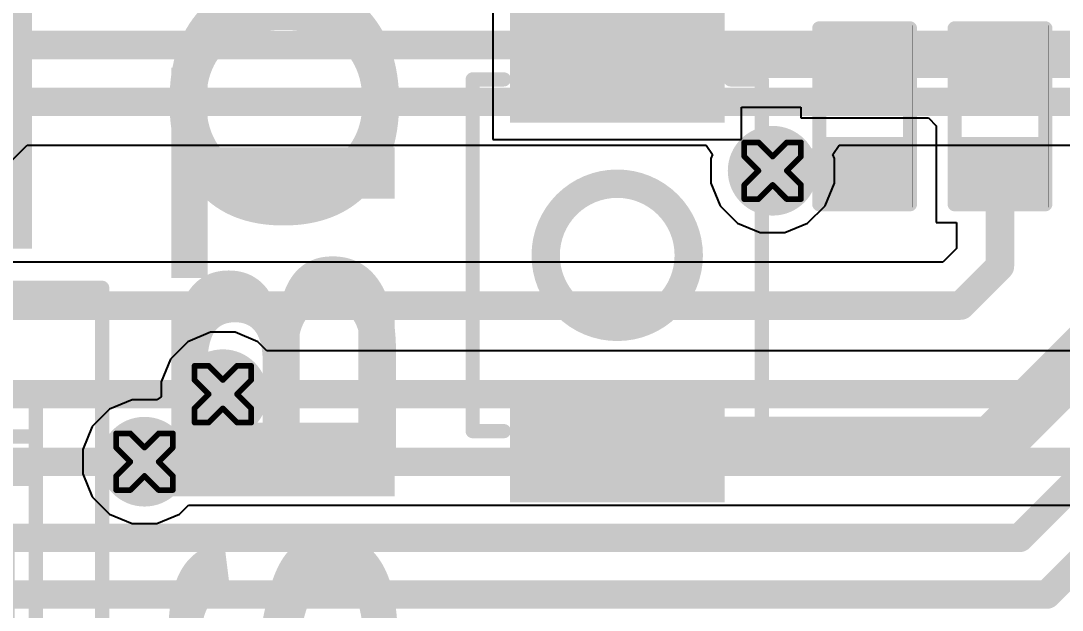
# Model space of a CAD drawing. Header units: inches. Extents: x 0 to 212, y 0 to 208.
# Drawn here: x 3.668 to 4.0354, y 2.7509 to 2.9586 of the extents above; entities that cross this region are included whole.
import ezdxf

# ---------------------------------------------------------------- set-up
doc = ezdxf.new("R2010")
doc.units = ezdxf.units.IN
doc.header["$MEASUREMENT"] = 0
for name, color, linetype in [('Bottom Layer', 5, 'Continuous'), ('Bottom Solder', 6, 'Continuous'), ('Drill Drawing', 1, 'Continuous'), ('Top Layer', 1, 'Continuous'), ('Top Overlay', 2, 'Continuous'), ('Top Paste', 8, 'Continuous'), ('Top Solder', 216, 'Continuous'), ('Via Holes', 16, 'Continuous')]:
    doc.layers.add(name, color=color, linetype=linetype)
doc.styles.add('Arial', font='', dxfattribs={"height": 0.2})
doc.styles.add('Arial Black_Bold', font='', dxfattribs={"height": 0.2})
doc.styles.get('Arial').set_extended_font_data('Arial')
doc.styles.get('Arial Black_Bold').set_extended_font_data('Arial Black', bold=True)

# ---------------------------------------------------------------- blocks, each defined once
blk = doc.blocks.new('B3U_1000P_21')
at = {"layer": 'Top Layer'}
for points in [[(-0.08307, 0.03386), (-0.05079, 0.03386), (-0.05079, -0.03386), (-0.08307, -0.03386)], [(0.05079, 0.03386), (0.08307, 0.03386), (0.08307, -0.03386), (0.05079, -0.03386)]]:
    blk.add_hatch(color=1, dxfattribs=at).paths.add_polyline_path(points)
at = {"layer": 'Top Paste'}
for points in [[(-0.08307, 0.03386), (-0.05079, 0.03386), (-0.05079, -0.03386), (-0.08307, -0.03386)], [(0.05079, 0.03386), (0.08307, 0.03386), (0.08307, -0.03386), (0.05079, -0.03386)]]:
    blk.add_hatch(color=8, dxfattribs=at).paths.add_polyline_path(points)
at = {"layer": 'Top Solder'}
for points in [[(-0.08707, 0.03786), (-0.04679, 0.03786), (-0.04679, -0.03786), (-0.08707, -0.03786)], [(0.04679, 0.03786), (0.08707, 0.03786), (0.08707, -0.03786), (0.04679, -0.03786)]]:
    blk.add_hatch(color=216, dxfattribs=at).paths.add_polyline_path(points)
at = {"layer": 'Top Overlay'}
for points in [[(-0.062, 0.04, 0.005, 0.005, 0), (-0.062, 0.051, 0.005, 0.005, 0)], [(0.062, 0.051, 0.005, 0.005, 0), (-0.062, 0.051, 0.005, 0.005, 0)], [(0.062, 0.04, 0.005, 0.005, 0), (0.062, 0.051, 0.005, 0.005, 0)], [(-0.062, -0.051, 0.005, 0.005, 0), (-0.062, -0.04, 0.005, 0.005, 0)], [(0.062, -0.051, 0.005, 0.005, 0), (0.062, -0.04, 0.005, 0.005, 0)], [(0.062, -0.051, 0.005, 0.005, 0), (-0.062, -0.051, 0.005, 0.005, 0)]]:
    blk.add_lwpolyline(points, format="xyseb", dxfattribs=at)
for points in [[(-0.06325, 0.051, 0.0025, 0.0025, 1), (-0.06075, 0.051, 0.0025, 0.0025, 1)], [(-0.06325, 0.051, 0.0025, 0.0025, 1), (-0.06075, 0.051, 0.0025, 0.0025, 1)], [(0.06075, 0.051, 0.0025, 0.0025, 1), (0.06325, 0.051, 0.0025, 0.0025, 1)], [(0.06075, 0.051, 0.0025, 0.0025, 1), (0.06325, 0.051, 0.0025, 0.0025, 1)], [(-0.06325, 0.04, 0.0025, 0.0025, 1), (-0.06075, 0.04, 0.0025, 0.0025, 1)], [(0.06075, 0.04, 0.0025, 0.0025, 1), (0.06325, 0.04, 0.0025, 0.0025, 1)], [(0.02524, 0, 0.01, 0.01, 1), (-0.02524, 0, 0.01, 0.01, 1)], [(-0.02774, 0, 0.005, 0.005, 1), (-0.02274, 0, 0.005, 0.005, 1)], [(0.02274, 0, 0.005, 0.005, 1), (0.02774, 0, 0.005, 0.005, 1)], [(-0.06325, -0.04, 0.0025, 0.0025, 1), (-0.06075, -0.04, 0.0025, 0.0025, 1)], [(0.06075, -0.04, 0.0025, 0.0025, 1), (0.06325, -0.04, 0.0025, 0.0025, 1)], [(-0.06325, -0.051, 0.0025, 0.0025, 1), (-0.06075, -0.051, 0.0025, 0.0025, 1)], [(-0.06325, -0.051, 0.0025, 0.0025, 1), (-0.06075, -0.051, 0.0025, 0.0025, 1)], [(0.06075, -0.051, 0.0025, 0.0025, 1), (0.06325, -0.051, 0.0025, 0.0025, 1)], [(0.06075, -0.051, 0.0025, 0.0025, 1), (0.06325, -0.051, 0.0025, 0.0025, 1)]]:
    blk.add_lwpolyline(points, format="xyseb", close=True, dxfattribs=at)
blk = doc.blocks.new('DSIC02LSGET_22')
at = {"layer": 'Top Layer'}
for points in [[(-0.13386, 0.07165), (-0.13386, 0.02835), (-0.22047, 0.02835), (-0.22047, 0.07165)], [(0.22047, 0.07165), (0.22047, 0.02835), (0.13386, 0.02835), (0.13386, 0.07165)], [(-0.13386, -0.02835), (-0.13386, -0.07165), (-0.22047, -0.07165), (-0.22047, -0.02835)], [(0.22047, -0.02835), (0.22047, -0.07165), (0.13386, -0.07165), (0.13386, -0.02835)]]:
    blk.add_hatch(color=1, dxfattribs=at).paths.add_polyline_path(points)
at = {"layer": 'Top Paste'}
for points in [[(-0.13386, 0.07165), (-0.13386, 0.02835), (-0.22047, 0.02835), (-0.22047, 0.07165)], [(0.22047, 0.07165), (0.22047, 0.02835), (0.13386, 0.02835), (0.13386, 0.07165)], [(-0.13386, -0.02835), (-0.13386, -0.07165), (-0.22047, -0.07165), (-0.22047, -0.02835)], [(0.22047, -0.02835), (0.22047, -0.07165), (0.13386, -0.07165), (0.13386, -0.02835)]]:
    blk.add_hatch(color=8, dxfattribs=at).paths.add_polyline_path(points)
at = {"layer": 'Top Solder'}
for points in [[(-0.13189, 0.07362), (-0.13189, 0.02638), (-0.22244, 0.02638), (-0.22244, 0.07362)], [(0.22244, 0.07362), (0.22244, 0.02638), (0.13189, 0.02638), (0.13189, 0.07362)], [(-0.13189, -0.02638), (-0.13189, -0.07362), (-0.22244, -0.07362), (-0.22244, -0.02638)], [(0.22244, -0.02638), (0.22244, -0.07362), (0.13189, -0.07362), (0.13189, -0.02638)]]:
    blk.add_hatch(color=216, dxfattribs=at).paths.add_polyline_path(points)
at = {"layer": 'Top Overlay'}
for points in [[(-0.11811, 0.10236, 0.005, 0.005, 0), (0.11811, 0.10236, 0.005, 0.005, 0)], [(-0.11811, 0.10236, 0.005, 0.005, 0), (-0.11811, -0.09842, 0.005, 0.005, 0)], [(0.11811, 0.10236, 0.005, 0.005, 0), (0.11811, -0.09842, 0.005, 0.005, 0)], [(-0.07929, 0.07501, 0.005, 0.005, 0), (0.08071, 0.07501, 0.005, 0.005, 0)], [(-0.07929, 0.07501, 0.005, 0.005, 0), (-0.07929, 0.02501, 0.005, 0.005, 0)], [(-0.06179, 0.07501, 0.005, 0.005, 0), (-0.06179, 0.02501, 0.005, 0.005, 0)], [(-0.04679, 0.07501, 0.005, 0.005, 0), (-0.04679, 0.02501, 0.005, 0.005, 0)], [(0.05071, 0.07501, 0.005, 0.005, 0), (0.05071, 0.02501, 0.005, 0.005, 0)], [(0.06571, 0.07501, 0.005, 0.005, 0), (0.06571, 0.02501, 0.005, 0.005, 0)], [(0.08071, 0.07501, 0.005, 0.005, 0), (0.08071, 0.02501, 0.005, 0.005, 0)], [(0.03071, 0.065, 0.005, 0.005, 0), (-0.0193, 0.065, 0.005, 0.005, 0)], [(-0.0193, 0.065, 0.005, 0.005, 0), (-0.0193, 0.035, 0.005, 0.005, 0)], [(0.03071, 0.065, 0.005, 0.005, 0), (0.03071, 0.035, 0.005, 0.005, 0)], [(0.03071, 0.035, 0.005, 0.005, 0), (-0.0193, 0.035, 0.005, 0.005, 0)], [(-0.07929, 0.02501, 0.005, 0.005, 0), (0.08071, 0.02501, 0.005, 0.005, 0)], [(-0.07929, -0.02499, 0.005, 0.005, 0), (0.08071, -0.02499, 0.005, 0.005, 0)], [(-0.07929, -0.02499, 0.005, 0.005, 0), (-0.07929, -0.07499, 0.005, 0.005, 0)], [(-0.06179, -0.02499, 0.005, 0.005, 0), (-0.06179, -0.07499, 0.005, 0.005, 0)], [(-0.04679, -0.02499, 0.005, 0.005, 0), (-0.04679, -0.07499, 0.005, 0.005, 0)], [(0.05071, -0.02499, 0.005, 0.005, 0), (0.05071, -0.07499, 0.005, 0.005, 0)], [(0.06571, -0.02499, 0.005, 0.005, 0), (0.06571, -0.07499, 0.005, 0.005, 0)], [(0.08071, -0.02499, 0.005, 0.005, 0), (0.08071, -0.07499, 0.005, 0.005, 0)], [(-0.0193, -0.035, 0.005, 0.005, 0), (0.03071, -0.035, 0.005, 0.005, 0)], [(-0.0193, -0.035, 0.005, 0.005, 0), (-0.0193, -0.065, 0.005, 0.005, 0)], [(0.03071, -0.035, 0.005, 0.005, 0), (0.03071, -0.065, 0.005, 0.005, 0)], [(-0.0193, -0.065, 0.005, 0.005, 0), (0.03071, -0.065, 0.005, 0.005, 0)], [(0.08071, -0.07499, 0.005, 0.005, 0), (-0.07929, -0.07499, 0.005, 0.005, 0)], [(-0.11811, -0.09842, 0.005, 0.005, 0), (0.11811, -0.09842, 0.005, 0.005, 0)]]:
    blk.add_lwpolyline(points, format="xyseb", dxfattribs=at)
for points in [[(-0.11936, 0.10236, 0.0025, 0.0025, 1), (-0.11686, 0.10236, 0.0025, 0.0025, 1)], [(-0.11936, 0.10236, 0.0025, 0.0025, 1), (-0.11686, 0.10236, 0.0025, 0.0025, 1)], [(0.11686, 0.10236, 0.0025, 0.0025, 1), (0.11936, 0.10236, 0.0025, 0.0025, 1)], [(0.11686, 0.10236, 0.0025, 0.0025, 1), (0.11936, 0.10236, 0.0025, 0.0025, 1)], [(-0.08054, 0.07501, 0.0025, 0.0025, 1), (-0.07804, 0.07501, 0.0025, 0.0025, 1)], [(-0.08054, 0.07501, 0.0025, 0.0025, 1), (-0.07804, 0.07501, 0.0025, 0.0025, 1)], [(-0.06304, 0.07501, 0.0025, 0.0025, 1), (-0.06054, 0.07501, 0.0025, 0.0025, 1)], [(-0.04804, 0.07501, 0.0025, 0.0025, 1), (-0.04554, 0.07501, 0.0025, 0.0025, 1)], [(0.04946, 0.07501, 0.0025, 0.0025, 1), (0.05196, 0.07501, 0.0025, 0.0025, 1)], [(0.06446, 0.07501, 0.0025, 0.0025, 1), (0.06696, 0.07501, 0.0025, 0.0025, 1)], [(0.07946, 0.07501, 0.0025, 0.0025, 1), (0.08196, 0.07501, 0.0025, 0.0025, 1)], [(0.07946, 0.07501, 0.0025, 0.0025, 1), (0.08196, 0.07501, 0.0025, 0.0025, 1)], [(-0.02055, 0.065, 0.0025, 0.0025, 1), (-0.01805, 0.065, 0.0025, 0.0025, 1)], [(-0.02055, 0.065, 0.0025, 0.0025, 1), (-0.01805, 0.065, 0.0025, 0.0025, 1)], [(0.02946, 0.065, 0.0025, 0.0025, 1), (0.03196, 0.065, 0.0025, 0.0025, 1)], [(0.02946, 0.065, 0.0025, 0.0025, 1), (0.03196, 0.065, 0.0025, 0.0025, 1)], [(-0.02055, 0.035, 0.0025, 0.0025, 1), (-0.01805, 0.035, 0.0025, 0.0025, 1)], [(-0.02055, 0.035, 0.0025, 0.0025, 1), (-0.01805, 0.035, 0.0025, 0.0025, 1)], [(0.02946, 0.035, 0.0025, 0.0025, 1), (0.03196, 0.035, 0.0025, 0.0025, 1)], [(0.02946, 0.035, 0.0025, 0.0025, 1), (0.03196, 0.035, 0.0025, 0.0025, 1)], [(-0.08054, 0.02501, 0.0025, 0.0025, 1), (-0.07804, 0.02501, 0.0025, 0.0025, 1)], [(-0.08054, 0.02501, 0.0025, 0.0025, 1), (-0.07804, 0.02501, 0.0025, 0.0025, 1)], [(-0.06304, 0.02501, 0.0025, 0.0025, 1), (-0.06054, 0.02501, 0.0025, 0.0025, 1)], [(-0.04804, 0.02501, 0.0025, 0.0025, 1), (-0.04554, 0.02501, 0.0025, 0.0025, 1)], [(0.04946, 0.02501, 0.0025, 0.0025, 1), (0.05196, 0.02501, 0.0025, 0.0025, 1)], [(0.06446, 0.02501, 0.0025, 0.0025, 1), (0.06696, 0.02501, 0.0025, 0.0025, 1)], [(0.07946, 0.02501, 0.0025, 0.0025, 1), (0.08196, 0.02501, 0.0025, 0.0025, 1)], [(0.07946, 0.02501, 0.0025, 0.0025, 1), (0.08196, 0.02501, 0.0025, 0.0025, 1)], [(-0.08054, -0.02499, 0.0025, 0.0025, 1), (-0.07804, -0.02499, 0.0025, 0.0025, 1)], [(-0.08054, -0.02499, 0.0025, 0.0025, 1), (-0.07804, -0.02499, 0.0025, 0.0025, 1)], [(-0.06304, -0.02499, 0.0025, 0.0025, 1), (-0.06054, -0.02499, 0.0025, 0.0025, 1)], [(-0.04804, -0.02499, 0.0025, 0.0025, 1), (-0.04554, -0.02499, 0.0025, 0.0025, 1)], [(0.04946, -0.02499, 0.0025, 0.0025, 1), (0.05196, -0.02499, 0.0025, 0.0025, 1)], [(0.06446, -0.02499, 0.0025, 0.0025, 1), (0.06696, -0.02499, 0.0025, 0.0025, 1)], [(0.07946, -0.02499, 0.0025, 0.0025, 1), (0.08196, -0.02499, 0.0025, 0.0025, 1)], [(0.07946, -0.02499, 0.0025, 0.0025, 1), (0.08196, -0.02499, 0.0025, 0.0025, 1)], [(-0.02055, -0.035, 0.0025, 0.0025, 1), (-0.01805, -0.035, 0.0025, 0.0025, 1)], [(-0.02055, -0.035, 0.0025, 0.0025, 1), (-0.01805, -0.035, 0.0025, 0.0025, 1)], [(0.02946, -0.035, 0.0025, 0.0025, 1), (0.03196, -0.035, 0.0025, 0.0025, 1)], [(0.02946, -0.035, 0.0025, 0.0025, 1), (0.03196, -0.035, 0.0025, 0.0025, 1)], [(-0.02055, -0.065, 0.0025, 0.0025, 1), (-0.01805, -0.065, 0.0025, 0.0025, 1)], [(-0.02055, -0.065, 0.0025, 0.0025, 1), (-0.01805, -0.065, 0.0025, 0.0025, 1)], [(0.02946, -0.065, 0.0025, 0.0025, 1), (0.03196, -0.065, 0.0025, 0.0025, 1)], [(0.02946, -0.065, 0.0025, 0.0025, 1), (0.03196, -0.065, 0.0025, 0.0025, 1)], [(-0.08054, -0.07499, 0.0025, 0.0025, 1), (-0.07804, -0.07499, 0.0025, 0.0025, 1)], [(-0.08054, -0.07499, 0.0025, 0.0025, 1), (-0.07804, -0.07499, 0.0025, 0.0025, 1)], [(-0.06304, -0.07499, 0.0025, 0.0025, 1), (-0.06054, -0.07499, 0.0025, 0.0025, 1)], [(-0.04804, -0.07499, 0.0025, 0.0025, 1), (-0.04554, -0.07499, 0.0025, 0.0025, 1)], [(0.04946, -0.07499, 0.0025, 0.0025, 1), (0.05196, -0.07499, 0.0025, 0.0025, 1)], [(0.06446, -0.07499, 0.0025, 0.0025, 1), (0.06696, -0.07499, 0.0025, 0.0025, 1)], [(0.07946, -0.07499, 0.0025, 0.0025, 1), (0.08196, -0.07499, 0.0025, 0.0025, 1)], [(0.07946, -0.07499, 0.0025, 0.0025, 1), (0.08196, -0.07499, 0.0025, 0.0025, 1)], [(-0.11936, -0.09842, 0.0025, 0.0025, 1), (-0.11686, -0.09842, 0.0025, 0.0025, 1)], [(-0.11936, -0.09842, 0.0025, 0.0025, 1), (-0.11686, -0.09842, 0.0025, 0.0025, 1)], [(0.11686, -0.09842, 0.0025, 0.0025, 1), (0.11936, -0.09842, 0.0025, 0.0025, 1)], [(0.11686, -0.09842, 0.0025, 0.0025, 1), (0.11936, -0.09842, 0.0025, 0.0025, 1)]]:
    blk.add_lwpolyline(points, format="xyseb", close=True, dxfattribs=at)
at = {"layer": 'Top Overlay', "style": 'Arial'}
for s, height, p in [('ON', 0.019685, (0.08989, 0.07481)), ('1', 0.01969, (-0.10693, 0.05394)), ('2', 0.01969, (-0.10623, -0.04606))]:
    blk.add_text(s, height=height, rotation=270, dxfattribs=at).set_placement(p)
blk = doc.blocks.new('R___0402_33')
at = {"layer": 'Top Layer'}
for points in [[(-0.0275, -0.0125), (-0.0275, 0.0125), (-0.0095, 0.0125), (-0.0095, -0.0125)], [(0.0095, -0.0125), (0.0095, 0.0125), (0.0275, 0.0125), (0.0275, -0.0125)]]:
    blk.add_hatch(color=1, dxfattribs=at).paths.add_polyline_path(points)
at = {"layer": 'Top Paste'}
for points in [[(-0.0275, -0.0125), (-0.0275, 0.0125), (-0.0095, 0.0125), (-0.0095, -0.0125)], [(0.0095, -0.0125), (0.0095, 0.0125), (0.0275, 0.0125), (0.0275, -0.0125)]]:
    blk.add_hatch(color=8, dxfattribs=at).paths.add_polyline_path(points)
at = {"layer": 'Top Solder'}
for points in [[(-0.02967, -0.01467), (-0.02967, 0.01467), (-0.00733, 0.01467), (-0.00733, -0.01467)], [(0.00733, -0.01467), (0.00733, 0.01467), (0.02967, 0.01467), (0.02967, -0.01467)]]:
    blk.add_hatch(color=216, dxfattribs=at).paths.add_polyline_path(points)
at = {"layer": 'Top Overlay'}
for points in [[(-0.031, 0.016, 0.005, 0.005, 0), (0.031, 0.016, 0.005, 0.005, 0)], [(-0.031, 0.016, 0.005, 0.005, 0), (-0.031, -0.016, 0.005, 0.005, 0)], [(0.031, 0.016, 0.005, 0.005, 0), (0.031, -0.016, 0.005, 0.005, 0)], [(-0.031, -0.016, 0.005, 0.005, 0), (0.031, -0.016, 0.005, 0.005, 0)], [(-0.032, -0.017, 0.000127, 0.000127, 0), (0.032, -0.017, 0.000127, 0.000127, 0)]]:
    blk.add_lwpolyline(points, format="xyseb", dxfattribs=at)
for points in [[(-0.03225, 0.016, 0.0025, 0.0025, 1), (-0.02975, 0.016, 0.0025, 0.0025, 1)], [(-0.03225, 0.016, 0.0025, 0.0025, 1), (-0.02975, 0.016, 0.0025, 0.0025, 1)], [(0.02975, 0.016, 0.0025, 0.0025, 1), (0.03225, 0.016, 0.0025, 0.0025, 1)], [(0.02975, 0.016, 0.0025, 0.0025, 1), (0.03225, 0.016, 0.0025, 0.0025, 1)], [(-0.03225, -0.016, 0.0025, 0.0025, 1), (-0.02975, -0.016, 0.0025, 0.0025, 1)], [(-0.03225, -0.016, 0.0025, 0.0025, 1), (-0.02975, -0.016, 0.0025, 0.0025, 1)], [(0.02975, -0.016, 0.0025, 0.0025, 1), (0.03225, -0.016, 0.0025, 0.0025, 1)], [(0.02975, -0.016, 0.0025, 0.0025, 1), (0.03225, -0.016, 0.0025, 0.0025, 1)], [(-0.03203, -0.017, 0.0000635, 0.0000635, 1), (-0.03197, -0.017, 0.0000635, 0.0000635, 1)], [(0.03197, -0.017, 0.0000635, 0.0000635, 1), (0.03203, -0.017, 0.0000635, 0.0000635, 1)]]:
    blk.add_lwpolyline(points, format="xyseb", close=True, dxfattribs=at)
blk = doc.blocks.new('R___0402_34')
at = {"layer": 'Top Layer'}
for points in [[(-0.0275, -0.0125), (-0.0275, 0.0125), (-0.0095, 0.0125), (-0.0095, -0.0125)], [(0.0095, -0.0125), (0.0095, 0.0125), (0.0275, 0.0125), (0.0275, -0.0125)]]:
    blk.add_hatch(color=1, dxfattribs=at).paths.add_polyline_path(points)
at = {"layer": 'Top Paste'}
for points in [[(-0.0275, -0.0125), (-0.0275, 0.0125), (-0.0095, 0.0125), (-0.0095, -0.0125)], [(0.0095, -0.0125), (0.0095, 0.0125), (0.0275, 0.0125), (0.0275, -0.0125)]]:
    blk.add_hatch(color=8, dxfattribs=at).paths.add_polyline_path(points)
at = {"layer": 'Top Solder'}
for points in [[(-0.02967, -0.01467), (-0.02967, 0.01467), (-0.00733, 0.01467), (-0.00733, -0.01467)], [(0.00733, -0.01467), (0.00733, 0.01467), (0.02967, 0.01467), (0.02967, -0.01467)]]:
    blk.add_hatch(color=216, dxfattribs=at).paths.add_polyline_path(points)
at = {"layer": 'Top Overlay'}
for points in [[(-0.031, 0.016, 0.005, 0.005, 0), (0.031, 0.016, 0.005, 0.005, 0)], [(-0.031, 0.016, 0.005, 0.005, 0), (-0.031, -0.016, 0.005, 0.005, 0)], [(0.031, 0.016, 0.005, 0.005, 0), (0.031, -0.016, 0.005, 0.005, 0)], [(-0.031, -0.016, 0.005, 0.005, 0), (0.031, -0.016, 0.005, 0.005, 0)], [(-0.032, -0.017, 0.000127, 0.000127, 0), (0.032, -0.017, 0.000127, 0.000127, 0)]]:
    blk.add_lwpolyline(points, format="xyseb", dxfattribs=at)
for points in [[(-0.03225, 0.016, 0.0025, 0.0025, 1), (-0.02975, 0.016, 0.0025, 0.0025, 1)], [(-0.03225, 0.016, 0.0025, 0.0025, 1), (-0.02975, 0.016, 0.0025, 0.0025, 1)], [(0.02975, 0.016, 0.0025, 0.0025, 1), (0.03225, 0.016, 0.0025, 0.0025, 1)], [(0.02975, 0.016, 0.0025, 0.0025, 1), (0.03225, 0.016, 0.0025, 0.0025, 1)], [(-0.03225, -0.016, 0.0025, 0.0025, 1), (-0.02975, -0.016, 0.0025, 0.0025, 1)], [(-0.03225, -0.016, 0.0025, 0.0025, 1), (-0.02975, -0.016, 0.0025, 0.0025, 1)], [(0.02975, -0.016, 0.0025, 0.0025, 1), (0.03225, -0.016, 0.0025, 0.0025, 1)], [(0.02975, -0.016, 0.0025, 0.0025, 1), (0.03225, -0.016, 0.0025, 0.0025, 1)], [(-0.03203, -0.017, 0.0000635, 0.0000635, 1), (-0.03197, -0.017, 0.0000635, 0.0000635, 1)], [(0.03197, -0.017, 0.0000635, 0.0000635, 1), (0.03203, -0.017, 0.0000635, 0.0000635, 1)]]:
    blk.add_lwpolyline(points, format="xyseb", close=True, dxfattribs=at)

msp = doc.modelspace()

# ---------------------------------------------------------------- hatches: boundary and pattern name
at = {"layer": 'Bottom Layer'}
h = msp.add_hatch(color=5, dxfattribs=at)
edge = h.paths.add_edge_path()
edge.add_arc((3.93328, 2.90577), 0.01181, 0, 360)
h = msp.add_hatch(color=5, dxfattribs=at)
edge = h.paths.add_edge_path()
edge.add_arc((3.7393, 2.827), 0.01181, 0, 360)
h = msp.add_hatch(color=5, dxfattribs=at)
edge = h.paths.add_edge_path()
edge.add_arc((3.71165, 2.80319), 0.01181, 0, 360)
at = {"layer": 'Bottom Solder'}
h = msp.add_hatch(color=6, dxfattribs=at)
edge = h.paths.add_edge_path()
edge.add_arc((3.93328, 2.90577), 0.01581, 0, 360)
h = msp.add_hatch(color=6, dxfattribs=at)
edge = h.paths.add_edge_path()
edge.add_arc((3.7393, 2.827), 0.01581, 0, 360)
h = msp.add_hatch(color=6, dxfattribs=at)
edge = h.paths.add_edge_path()
edge.add_arc((3.71165, 2.80319), 0.01581, 0, 360)
at = {"layer": 'Top Layer'}
h = msp.add_hatch(color=1, dxfattribs=at)
edge = h.paths.add_edge_path()
edge.add_arc((3.93328, 2.90577), 0.01181, 0, 360)
h = msp.add_hatch(color=1, dxfattribs=at)
edge = h.paths.add_edge_path()
edge.add_arc((3.7393, 2.827), 0.01181, 0, 360)
h = msp.add_hatch(color=1, dxfattribs=at)
edge = h.paths.add_edge_path()
edge.add_arc((3.71165, 2.80319), 0.01181, 0, 360)
at = {"layer": 'Top Solder'}
h = msp.add_hatch(color=216, dxfattribs=at)
edge = h.paths.add_edge_path()
edge.add_arc((3.93328, 2.90577), 0.01581, 0, 360)
h = msp.add_hatch(color=216, dxfattribs=at)
edge = h.paths.add_edge_path()
edge.add_arc((3.7393, 2.827), 0.01581, 0, 360)
h = msp.add_hatch(color=216, dxfattribs=at)
edge = h.paths.add_edge_path()
edge.add_arc((3.71165, 2.80319), 0.01581, 0, 360)
at = {"layer": 'Via Holes'}
h = msp.add_hatch(color=7, dxfattribs=at)
edge = h.paths.add_edge_path()
edge.add_arc((3.93328, 2.90577), 0.00591, 0, 360)
h = msp.add_hatch(color=7, dxfattribs=at)
edge = h.paths.add_edge_path()
edge.add_arc((3.7393, 2.827), 0.00591, 0, 360)
h = msp.add_hatch(color=7, dxfattribs=at)
edge = h.paths.add_edge_path()
edge.add_arc((3.71165, 2.80319), 0.00591, 0, 360)

# ---------------------------------------------------------------- linework, layer by layer
at = {"layer": 'Bottom Layer'}
for p, q in [((3.63471, 2.87932), (3.6702, 2.91481)), ((3.6702, 2.91481), (3.90981, 2.91481)), ((3.90981, 2.91481), (3.91203, 2.91148)), ((3.95452, 2.91148), (3.95674, 2.91481)), ((3.95674, 2.91481), (4.49312, 2.91481)), ((3.91203, 2.91148), (3.91147, 2.91011)), ((3.91147, 2.91011), (3.91147, 2.90143)), ((3.95509, 2.91011), (3.95452, 2.91148)), ((3.95509, 2.90143), (3.95509, 2.91011)), ((3.91147, 2.90143), (3.91479, 2.89342)), ((3.95177, 2.89342), (3.95509, 2.90143)), ((3.91479, 2.89342), (3.92092, 2.88728)), ((3.94563, 2.88728), (3.95177, 2.89342)), ((3.92092, 2.88728), (3.92894, 2.88396)), ((3.93762, 2.88396), (3.94563, 2.88728)), ((3.92894, 2.88396), (3.93762, 2.88396)), ((3.73497, 2.84882), (3.72695, 2.8455)), ((3.74364, 2.84882), (3.73497, 2.84882)), ((3.75166, 2.8455), (3.74364, 2.84882)), ((3.72695, 2.8455), (3.72081, 2.83936)), ((3.75486, 2.8423), (3.75166, 2.8455)), ((4.50076, 2.8423), (3.75486, 2.8423)), ((3.72081, 2.83936), (3.71749, 2.83134)), ((3.71749, 2.83134), (3.71749, 2.82601)), ((3.71749, 2.82601), (3.71598, 2.825)), ((3.70731, 2.825), (3.69929, 2.82168)), ((3.71598, 2.825), (3.70731, 2.825)), ((3.69929, 2.82168), (3.69316, 2.81555)), ((3.69316, 2.81555), (3.68984, 2.80753)), ((3.68984, 2.80753), (3.68984, 2.79886)), ((3.68984, 2.79886), (3.69316, 2.79084)), ((3.69316, 2.79084), (3.69929, 2.7847)), ((3.724, 2.7847), (3.7272, 2.7879)), ((3.7272, 2.7879), (4.51209, 2.7879)), ((3.69929, 2.7847), (3.70731, 2.78138)), ((3.71598, 2.78138), (3.724, 2.7847)), ((3.70731, 2.78138), (3.71598, 2.78138))]:
    msp.add_line(p, q, dxfattribs=at)
for points in [[(3.07053, 2.9501, 0.01, 0.01, 0), (4.45478, 2.9501, 0.01, 0.01, 0)], [(3.6584, 2.9301, 0.01, 0.01, 0), (4.49312, 2.9301, 0.01, 0.01, 0)], [(3.7393, 2.827, 0.01, 0.01, 0), (4.5071, 2.827, 0.01, 0.01, 0)], [(3.71165, 2.80319, 0.01, 0.01, 0), (4.51209, 2.80319, 0.01, 0.01, 0)]]:
    msp.add_lwpolyline(points, format="xyseb", dxfattribs=at)
for points in [[(3.7368, 2.827, 0.005, 0.005, 1), (3.7418, 2.827, 0.005, 0.005, 1)], [(3.70915, 2.80319, 0.005, 0.005, 1), (3.71415, 2.80319, 0.005, 0.005, 1)]]:
    msp.add_lwpolyline(points, format="xyseb", close=True, dxfattribs=at)
at = {"layer": 'Drill Drawing'}
for points in [[(3.92328, 2.91077, 0.002, 0.002, 0), (3.92328, 2.91577, 0.002, 0.002, 0)], [(3.92328, 2.91577, 0.002, 0.002, 0), (3.92828, 2.91577, 0.002, 0.002, 0)], [(3.92828, 2.91577, 0.002, 0.002, 0), (3.93328, 2.91077, 0.002, 0.002, 0)], [(3.93328, 2.91077, 0.002, 0.002, 0), (3.93828, 2.91577, 0.002, 0.002, 0)], [(3.93828, 2.91577, 0.002, 0.002, 0), (3.94328, 2.91577, 0.002, 0.002, 0)], [(3.94328, 2.91077, 0.002, 0.002, 0), (3.94328, 2.91577, 0.002, 0.002, 0)], [(3.92328, 2.91077, 0.002, 0.002, 0), (3.92828, 2.90577, 0.002, 0.002, 0)], [(3.93828, 2.90577, 0.002, 0.002, 0), (3.94328, 2.91077, 0.002, 0.002, 0)], [(3.92328, 2.90077, 0.002, 0.002, 0), (3.92828, 2.90577, 0.002, 0.002, 0)], [(3.93828, 2.90577, 0.002, 0.002, 0), (3.94328, 2.90077, 0.002, 0.002, 0)], [(3.92328, 2.89577, 0.002, 0.002, 0), (3.92328, 2.90077, 0.002, 0.002, 0)], [(3.92828, 2.89577, 0.002, 0.002, 0), (3.93328, 2.90077, 0.002, 0.002, 0)], [(3.93328, 2.90077, 0.002, 0.002, 0), (3.93828, 2.89577, 0.002, 0.002, 0)], [(3.94328, 2.89577, 0.002, 0.002, 0), (3.94328, 2.90077, 0.002, 0.002, 0)], [(3.92328, 2.89577, 0.002, 0.002, 0), (3.92828, 2.89577, 0.002, 0.002, 0)], [(3.93828, 2.89577, 0.002, 0.002, 0), (3.94328, 2.89577, 0.002, 0.002, 0)], [(3.7293, 2.832, 0.002, 0.002, 0), (3.7293, 2.837, 0.002, 0.002, 0)], [(3.7293, 2.837, 0.002, 0.002, 0), (3.7343, 2.837, 0.002, 0.002, 0)], [(3.7343, 2.837, 0.002, 0.002, 0), (3.7393, 2.832, 0.002, 0.002, 0)], [(3.7393, 2.832, 0.002, 0.002, 0), (3.7443, 2.837, 0.002, 0.002, 0)], [(3.7443, 2.837, 0.002, 0.002, 0), (3.7493, 2.837, 0.002, 0.002, 0)], [(3.7493, 2.832, 0.002, 0.002, 0), (3.7493, 2.837, 0.002, 0.002, 0)], [(3.7293, 2.832, 0.002, 0.002, 0), (3.7343, 2.827, 0.002, 0.002, 0)], [(3.7443, 2.827, 0.002, 0.002, 0), (3.7493, 2.832, 0.002, 0.002, 0)], [(3.7293, 2.822, 0.002, 0.002, 0), (3.7343, 2.827, 0.002, 0.002, 0)], [(3.7443, 2.827, 0.002, 0.002, 0), (3.7493, 2.822, 0.002, 0.002, 0)], [(3.7293, 2.817, 0.002, 0.002, 0), (3.7293, 2.822, 0.002, 0.002, 0)], [(3.7343, 2.817, 0.002, 0.002, 0), (3.7393, 2.822, 0.002, 0.002, 0)], [(3.7393, 2.822, 0.002, 0.002, 0), (3.7443, 2.817, 0.002, 0.002, 0)], [(3.7493, 2.817, 0.002, 0.002, 0), (3.7493, 2.822, 0.002, 0.002, 0)], [(3.7293, 2.817, 0.002, 0.002, 0), (3.7343, 2.817, 0.002, 0.002, 0)], [(3.7443, 2.817, 0.002, 0.002, 0), (3.7493, 2.817, 0.002, 0.002, 0)], [(3.70165, 2.80819, 0.002, 0.002, 0), (3.70165, 2.81319, 0.002, 0.002, 0)], [(3.70165, 2.81319, 0.002, 0.002, 0), (3.70665, 2.81319, 0.002, 0.002, 0)], [(3.70665, 2.81319, 0.002, 0.002, 0), (3.71165, 2.80819, 0.002, 0.002, 0)], [(3.71165, 2.80819, 0.002, 0.002, 0), (3.71665, 2.81319, 0.002, 0.002, 0)], [(3.71665, 2.81319, 0.002, 0.002, 0), (3.72165, 2.81319, 0.002, 0.002, 0)], [(3.72165, 2.80819, 0.002, 0.002, 0), (3.72165, 2.81319, 0.002, 0.002, 0)], [(3.70165, 2.80819, 0.002, 0.002, 0), (3.70665, 2.80319, 0.002, 0.002, 0)], [(3.71665, 2.80319, 0.002, 0.002, 0), (3.72165, 2.80819, 0.002, 0.002, 0)], [(3.70165, 2.79819, 0.002, 0.002, 0), (3.70665, 2.80319, 0.002, 0.002, 0)], [(3.71665, 2.80319, 0.002, 0.002, 0), (3.72165, 2.79819, 0.002, 0.002, 0)], [(3.70165, 2.79319, 0.002, 0.002, 0), (3.70165, 2.79819, 0.002, 0.002, 0)], [(3.70665, 2.79319, 0.002, 0.002, 0), (3.71165, 2.79819, 0.002, 0.002, 0)], [(3.71165, 2.79819, 0.002, 0.002, 0), (3.71665, 2.79319, 0.002, 0.002, 0)], [(3.72165, 2.79319, 0.002, 0.002, 0), (3.72165, 2.79819, 0.002, 0.002, 0)], [(3.70165, 2.79319, 0.002, 0.002, 0), (3.70665, 2.79319, 0.002, 0.002, 0)], [(3.71665, 2.79319, 0.002, 0.002, 0), (3.72165, 2.79319, 0.002, 0.002, 0)]]:
    msp.add_lwpolyline(points, format="xyseb", dxfattribs=at)
for points in [[(3.92278, 2.91577, 0.001, 0.001, 1), (3.92378, 2.91577, 0.001, 0.001, 1)], [(3.92278, 2.91577, 0.001, 0.001, 1), (3.92378, 2.91577, 0.001, 0.001, 1)], [(3.92778, 2.91577, 0.001, 0.001, 1), (3.92878, 2.91577, 0.001, 0.001, 1)], [(3.92778, 2.91577, 0.001, 0.001, 1), (3.92878, 2.91577, 0.001, 0.001, 1)], [(3.93778, 2.91577, 0.001, 0.001, 1), (3.93878, 2.91577, 0.001, 0.001, 1)], [(3.93778, 2.91577, 0.001, 0.001, 1), (3.93878, 2.91577, 0.001, 0.001, 1)], [(3.94278, 2.91577, 0.001, 0.001, 1), (3.94378, 2.91577, 0.001, 0.001, 1)], [(3.94278, 2.91577, 0.001, 0.001, 1), (3.94378, 2.91577, 0.001, 0.001, 1)], [(3.92278, 2.91077, 0.001, 0.001, 1), (3.92378, 2.91077, 0.001, 0.001, 1)], [(3.92278, 2.91077, 0.001, 0.001, 1), (3.92378, 2.91077, 0.001, 0.001, 1)], [(3.93278, 2.91077, 0.001, 0.001, 1), (3.93378, 2.91077, 0.001, 0.001, 1)], [(3.93278, 2.91077, 0.001, 0.001, 1), (3.93378, 2.91077, 0.001, 0.001, 1)], [(3.94278, 2.91077, 0.001, 0.001, 1), (3.94378, 2.91077, 0.001, 0.001, 1)], [(3.94278, 2.91077, 0.001, 0.001, 1), (3.94378, 2.91077, 0.001, 0.001, 1)], [(3.92778, 2.90577, 0.001, 0.001, 1), (3.92878, 2.90577, 0.001, 0.001, 1)], [(3.92778, 2.90577, 0.001, 0.001, 1), (3.92878, 2.90577, 0.001, 0.001, 1)], [(3.93778, 2.90577, 0.001, 0.001, 1), (3.93878, 2.90577, 0.001, 0.001, 1)], [(3.93778, 2.90577, 0.001, 0.001, 1), (3.93878, 2.90577, 0.001, 0.001, 1)], [(3.92278, 2.90077, 0.001, 0.001, 1), (3.92378, 2.90077, 0.001, 0.001, 1)], [(3.92278, 2.90077, 0.001, 0.001, 1), (3.92378, 2.90077, 0.001, 0.001, 1)], [(3.93278, 2.90077, 0.001, 0.001, 1), (3.93378, 2.90077, 0.001, 0.001, 1)], [(3.93278, 2.90077, 0.001, 0.001, 1), (3.93378, 2.90077, 0.001, 0.001, 1)], [(3.94278, 2.90077, 0.001, 0.001, 1), (3.94378, 2.90077, 0.001, 0.001, 1)], [(3.94278, 2.90077, 0.001, 0.001, 1), (3.94378, 2.90077, 0.001, 0.001, 1)], [(3.92278, 2.89577, 0.001, 0.001, 1), (3.92378, 2.89577, 0.001, 0.001, 1)], [(3.92278, 2.89577, 0.001, 0.001, 1), (3.92378, 2.89577, 0.001, 0.001, 1)], [(3.92778, 2.89577, 0.001, 0.001, 1), (3.92878, 2.89577, 0.001, 0.001, 1)], [(3.92778, 2.89577, 0.001, 0.001, 1), (3.92878, 2.89577, 0.001, 0.001, 1)], [(3.93778, 2.89577, 0.001, 0.001, 1), (3.93878, 2.89577, 0.001, 0.001, 1)], [(3.93778, 2.89577, 0.001, 0.001, 1), (3.93878, 2.89577, 0.001, 0.001, 1)], [(3.94278, 2.89577, 0.001, 0.001, 1), (3.94378, 2.89577, 0.001, 0.001, 1)], [(3.94278, 2.89577, 0.001, 0.001, 1), (3.94378, 2.89577, 0.001, 0.001, 1)], [(3.7288, 2.837, 0.001, 0.001, 1), (3.7298, 2.837, 0.001, 0.001, 1)], [(3.7288, 2.837, 0.001, 0.001, 1), (3.7298, 2.837, 0.001, 0.001, 1)], [(3.7338, 2.837, 0.001, 0.001, 1), (3.7348, 2.837, 0.001, 0.001, 1)], [(3.7338, 2.837, 0.001, 0.001, 1), (3.7348, 2.837, 0.001, 0.001, 1)], [(3.7438, 2.837, 0.001, 0.001, 1), (3.7448, 2.837, 0.001, 0.001, 1)], [(3.7438, 2.837, 0.001, 0.001, 1), (3.7448, 2.837, 0.001, 0.001, 1)], [(3.7488, 2.837, 0.001, 0.001, 1), (3.7498, 2.837, 0.001, 0.001, 1)], [(3.7488, 2.837, 0.001, 0.001, 1), (3.7498, 2.837, 0.001, 0.001, 1)], [(3.7288, 2.832, 0.001, 0.001, 1), (3.7298, 2.832, 0.001, 0.001, 1)], [(3.7288, 2.832, 0.001, 0.001, 1), (3.7298, 2.832, 0.001, 0.001, 1)], [(3.7388, 2.832, 0.001, 0.001, 1), (3.7398, 2.832, 0.001, 0.001, 1)], [(3.7388, 2.832, 0.001, 0.001, 1), (3.7398, 2.832, 0.001, 0.001, 1)], [(3.7488, 2.832, 0.001, 0.001, 1), (3.7498, 2.832, 0.001, 0.001, 1)], [(3.7488, 2.832, 0.001, 0.001, 1), (3.7498, 2.832, 0.001, 0.001, 1)], [(3.7338, 2.827, 0.001, 0.001, 1), (3.7348, 2.827, 0.001, 0.001, 1)], [(3.7338, 2.827, 0.001, 0.001, 1), (3.7348, 2.827, 0.001, 0.001, 1)], [(3.7438, 2.827, 0.001, 0.001, 1), (3.7448, 2.827, 0.001, 0.001, 1)], [(3.7438, 2.827, 0.001, 0.001, 1), (3.7448, 2.827, 0.001, 0.001, 1)], [(3.7288, 2.822, 0.001, 0.001, 1), (3.7298, 2.822, 0.001, 0.001, 1)], [(3.7288, 2.822, 0.001, 0.001, 1), (3.7298, 2.822, 0.001, 0.001, 1)], [(3.7388, 2.822, 0.001, 0.001, 1), (3.7398, 2.822, 0.001, 0.001, 1)], [(3.7388, 2.822, 0.001, 0.001, 1), (3.7398, 2.822, 0.001, 0.001, 1)], [(3.7488, 2.822, 0.001, 0.001, 1), (3.7498, 2.822, 0.001, 0.001, 1)], [(3.7488, 2.822, 0.001, 0.001, 1), (3.7498, 2.822, 0.001, 0.001, 1)], [(3.7288, 2.817, 0.001, 0.001, 1), (3.7298, 2.817, 0.001, 0.001, 1)], [(3.7288, 2.817, 0.001, 0.001, 1), (3.7298, 2.817, 0.001, 0.001, 1)], [(3.7338, 2.817, 0.001, 0.001, 1), (3.7348, 2.817, 0.001, 0.001, 1)], [(3.7338, 2.817, 0.001, 0.001, 1), (3.7348, 2.817, 0.001, 0.001, 1)], [(3.7438, 2.817, 0.001, 0.001, 1), (3.7448, 2.817, 0.001, 0.001, 1)], [(3.7438, 2.817, 0.001, 0.001, 1), (3.7448, 2.817, 0.001, 0.001, 1)], [(3.7488, 2.817, 0.001, 0.001, 1), (3.7498, 2.817, 0.001, 0.001, 1)], [(3.7488, 2.817, 0.001, 0.001, 1), (3.7498, 2.817, 0.001, 0.001, 1)], [(3.70115, 2.81319, 0.001, 0.001, 1), (3.70215, 2.81319, 0.001, 0.001, 1)], [(3.70115, 2.81319, 0.001, 0.001, 1), (3.70215, 2.81319, 0.001, 0.001, 1)], [(3.70615, 2.81319, 0.001, 0.001, 1), (3.70715, 2.81319, 0.001, 0.001, 1)], [(3.70615, 2.81319, 0.001, 0.001, 1), (3.70715, 2.81319, 0.001, 0.001, 1)], [(3.71615, 2.81319, 0.001, 0.001, 1), (3.71715, 2.81319, 0.001, 0.001, 1)], [(3.71615, 2.81319, 0.001, 0.001, 1), (3.71715, 2.81319, 0.001, 0.001, 1)], [(3.72115, 2.81319, 0.001, 0.001, 1), (3.72215, 2.81319, 0.001, 0.001, 1)], [(3.72115, 2.81319, 0.001, 0.001, 1), (3.72215, 2.81319, 0.001, 0.001, 1)], [(3.70115, 2.80819, 0.001, 0.001, 1), (3.70215, 2.80819, 0.001, 0.001, 1)], [(3.70115, 2.80819, 0.001, 0.001, 1), (3.70215, 2.80819, 0.001, 0.001, 1)], [(3.71115, 2.80819, 0.001, 0.001, 1), (3.71215, 2.80819, 0.001, 0.001, 1)], [(3.71115, 2.80819, 0.001, 0.001, 1), (3.71215, 2.80819, 0.001, 0.001, 1)], [(3.72115, 2.80819, 0.001, 0.001, 1), (3.72215, 2.80819, 0.001, 0.001, 1)], [(3.72115, 2.80819, 0.001, 0.001, 1), (3.72215, 2.80819, 0.001, 0.001, 1)], [(3.70615, 2.80319, 0.001, 0.001, 1), (3.70715, 2.80319, 0.001, 0.001, 1)], [(3.70615, 2.80319, 0.001, 0.001, 1), (3.70715, 2.80319, 0.001, 0.001, 1)], [(3.71615, 2.80319, 0.001, 0.001, 1), (3.71715, 2.80319, 0.001, 0.001, 1)], [(3.71615, 2.80319, 0.001, 0.001, 1), (3.71715, 2.80319, 0.001, 0.001, 1)], [(3.70115, 2.79819, 0.001, 0.001, 1), (3.70215, 2.79819, 0.001, 0.001, 1)], [(3.70115, 2.79819, 0.001, 0.001, 1), (3.70215, 2.79819, 0.001, 0.001, 1)], [(3.71115, 2.79819, 0.001, 0.001, 1), (3.71215, 2.79819, 0.001, 0.001, 1)], [(3.71115, 2.79819, 0.001, 0.001, 1), (3.71215, 2.79819, 0.001, 0.001, 1)], [(3.72115, 2.79819, 0.001, 0.001, 1), (3.72215, 2.79819, 0.001, 0.001, 1)], [(3.72115, 2.79819, 0.001, 0.001, 1), (3.72215, 2.79819, 0.001, 0.001, 1)], [(3.70115, 2.79319, 0.001, 0.001, 1), (3.70215, 2.79319, 0.001, 0.001, 1)], [(3.70115, 2.79319, 0.001, 0.001, 1), (3.70215, 2.79319, 0.001, 0.001, 1)], [(3.70615, 2.79319, 0.001, 0.001, 1), (3.70715, 2.79319, 0.001, 0.001, 1)], [(3.70615, 2.79319, 0.001, 0.001, 1), (3.70715, 2.79319, 0.001, 0.001, 1)], [(3.71615, 2.79319, 0.001, 0.001, 1), (3.71715, 2.79319, 0.001, 0.001, 1)], [(3.71615, 2.79319, 0.001, 0.001, 1), (3.71715, 2.79319, 0.001, 0.001, 1)], [(3.72115, 2.79319, 0.001, 0.001, 1), (3.72215, 2.79319, 0.001, 0.001, 1)], [(3.72115, 2.79319, 0.001, 0.001, 1), (3.72215, 2.79319, 0.001, 0.001, 1)]]:
    msp.add_lwpolyline(points, format="xyseb", close=True, dxfattribs=at)
at = {"layer": 'Top Layer'}
for p, q in [((3.8346, 2.96905), (3.8346, 2.91676)), ((3.92231, 2.91676), (3.92231, 2.92818)), ((3.92231, 2.92818), (3.94325, 2.92818)), ((3.94325, 2.92818), (3.94325, 2.92447)), ((3.94325, 2.92447), (3.98825, 2.92447)), ((3.98825, 2.92447), (3.99101, 2.92162)), ((3.99101, 2.92162), (3.99101, 2.88747)), ((3.8346, 2.91676), (3.92231, 2.91676)), ((3.99101, 2.88747), (3.99822, 2.88747)), ((3.99822, 2.88747), (3.99822, 2.87841)), ((3.99822, 2.87841), (3.99332, 2.87351)), ((3.99332, 2.87351), (2.93283, 2.87351))]:
    msp.add_line(p, q, dxfattribs=at)
for points in [[(3.87845, 2.94347, 0.01, 0.01, 0), (3.96575, 2.94347, 0.01, 0.01, 0)], [(3.96575, 2.94347, 0.01, 0.01, 0), (4.19225, 2.94347, 0.01, 0.01, 0)], [(3.96539, 2.90612, 0.015, 0.015, 0), (3.96575, 2.90647, 0.015, 0.015, 0)], [(3.93328, 2.90577, 0.015, 0.015, 0), (3.93363, 2.90612, 0.015, 0.015, 0)], [(3.93363, 2.90612, 0.015, 0.015, 0), (3.96539, 2.90612, 0.015, 0.015, 0)], [(4.01351, 2.87207, 0.01, 0.01, 0), (4.01351, 2.90647, 0.01, 0.01, 0)], [(4.01089, 2.80905, 0.02, 0.02, 0), (4.07841, 2.87656, 0.02, 0.02, 0)], [(3.99965, 2.85821, 0.01, 0.01, 0), (4.01351, 2.87207, 0.01, 0.01, 0)], [(2.69479, 2.85821, 0.01, 0.01, 0), (3.99965, 2.85821, 0.01, 0.01, 0)], [(4.02043, 2.77633, 0.01, 0.01, 0), (4.07684, 2.83274, 0.01, 0.01, 0)], [(2.66051, 2.827, 0.01, 0.01, 0), (3.7393, 2.827, 0.01, 0.01, 0)], [(3.87845, 2.80905, 0.02, 0.02, 0), (4.01089, 2.80905, 0.02, 0.02, 0)], [(2.50842, 2.80319, 0.01, 0.01, 0), (3.71165, 2.80319, 0.01, 0.01, 0)], [(4.03002, 2.75633, 0.01, 0.01, 0), (4.06325, 2.78956, 0.01, 0.01, 0)], [(2.45892, 2.77633, 0.01, 0.01, 0), (4.02043, 2.77633, 0.01, 0.01, 0)], [(2.42791, 2.75633, 0.01, 0.01, 0), (4.03002, 2.75633, 0.01, 0.01, 0)]]:
    msp.add_lwpolyline(points, format="xyseb", dxfattribs=at)
for points in [[(3.87595, 2.94347, 0.005, 0.005, 1), (3.88095, 2.94347, 0.005, 0.005, 1)], [(3.96325, 2.94347, 0.005, 0.005, 1), (3.96825, 2.94347, 0.005, 0.005, 1)], [(3.96325, 2.94347, 0.005, 0.005, 1), (3.96825, 2.94347, 0.005, 0.005, 1)], [(3.962, 2.90647, 0.0075, 0.0075, 1), (3.9695, 2.90647, 0.0075, 0.0075, 1)], [(3.92953, 2.90577, 0.0075, 0.0075, 1), (3.93703, 2.90577, 0.0075, 0.0075, 1)], [(3.92988, 2.90612, 0.0075, 0.0075, 1), (3.93738, 2.90612, 0.0075, 0.0075, 1)], [(3.92988, 2.90612, 0.0075, 0.0075, 1), (3.93738, 2.90612, 0.0075, 0.0075, 1)], [(3.96164, 2.90612, 0.0075, 0.0075, 1), (3.96914, 2.90612, 0.0075, 0.0075, 1)], [(3.96164, 2.90612, 0.0075, 0.0075, 1), (3.96914, 2.90612, 0.0075, 0.0075, 1)], [(4.01101, 2.90647, 0.005, 0.005, 1), (4.01601, 2.90647, 0.005, 0.005, 1)], [(4.01101, 2.87207, 0.005, 0.005, 1), (4.01601, 2.87207, 0.005, 0.005, 1)], [(4.01101, 2.87207, 0.005, 0.005, 1), (4.01601, 2.87207, 0.005, 0.005, 1)], [(3.99715, 2.85821, 0.005, 0.005, 1), (4.00215, 2.85821, 0.005, 0.005, 1)], [(3.99715, 2.85821, 0.005, 0.005, 1), (4.00215, 2.85821, 0.005, 0.005, 1)], [(3.7368, 2.827, 0.005, 0.005, 1), (3.7418, 2.827, 0.005, 0.005, 1)], [(3.87345, 2.80905, 0.01, 0.01, 1), (3.88345, 2.80905, 0.01, 0.01, 1)], [(4.00589, 2.80905, 0.01, 0.01, 1), (4.01589, 2.80905, 0.01, 0.01, 1)], [(4.00589, 2.80905, 0.01, 0.01, 1), (4.01589, 2.80905, 0.01, 0.01, 1)], [(3.70915, 2.80319, 0.005, 0.005, 1), (3.71415, 2.80319, 0.005, 0.005, 1)], [(4.01793, 2.77633, 0.005, 0.005, 1), (4.02293, 2.77633, 0.005, 0.005, 1)], [(4.01793, 2.77633, 0.005, 0.005, 1), (4.02293, 2.77633, 0.005, 0.005, 1)], [(4.02752, 2.75633, 0.005, 0.005, 1), (4.03252, 2.75633, 0.005, 0.005, 1)], [(4.02752, 2.75633, 0.005, 0.005, 1), (4.03252, 2.75633, 0.005, 0.005, 1)]]:
    msp.add_lwpolyline(points, format="xyseb", close=True, dxfattribs=at)

# ---------------------------------------------------------------- block references
for name, p, rotation in [('DSIC02LSGET_22', (3.5983, 2.74638), 90), ('B3U_1000P_21', (3.87845, 2.87597), 270), ('R___0402_33', (3.96575, 2.92497), 90), ('R___0402_34', (4.01351, 2.92497), 90)]:
    msp.add_blockref(name, p, dxfattribs=dict(rotation=rotation))

# ---------------------------------------------------------------- texts
at = {"layer": 'Top Overlay', "style": 'Arial Black_Bold'}
for s, p in [('BOOT', (3.80039, 2.79039)), ('RESET', (3.79989, 2.52368))]:
    msp.add_text(s, height=0.07874, rotation=90, dxfattribs=at).set_placement(p)

doc.saveas('drawing.dxf')
